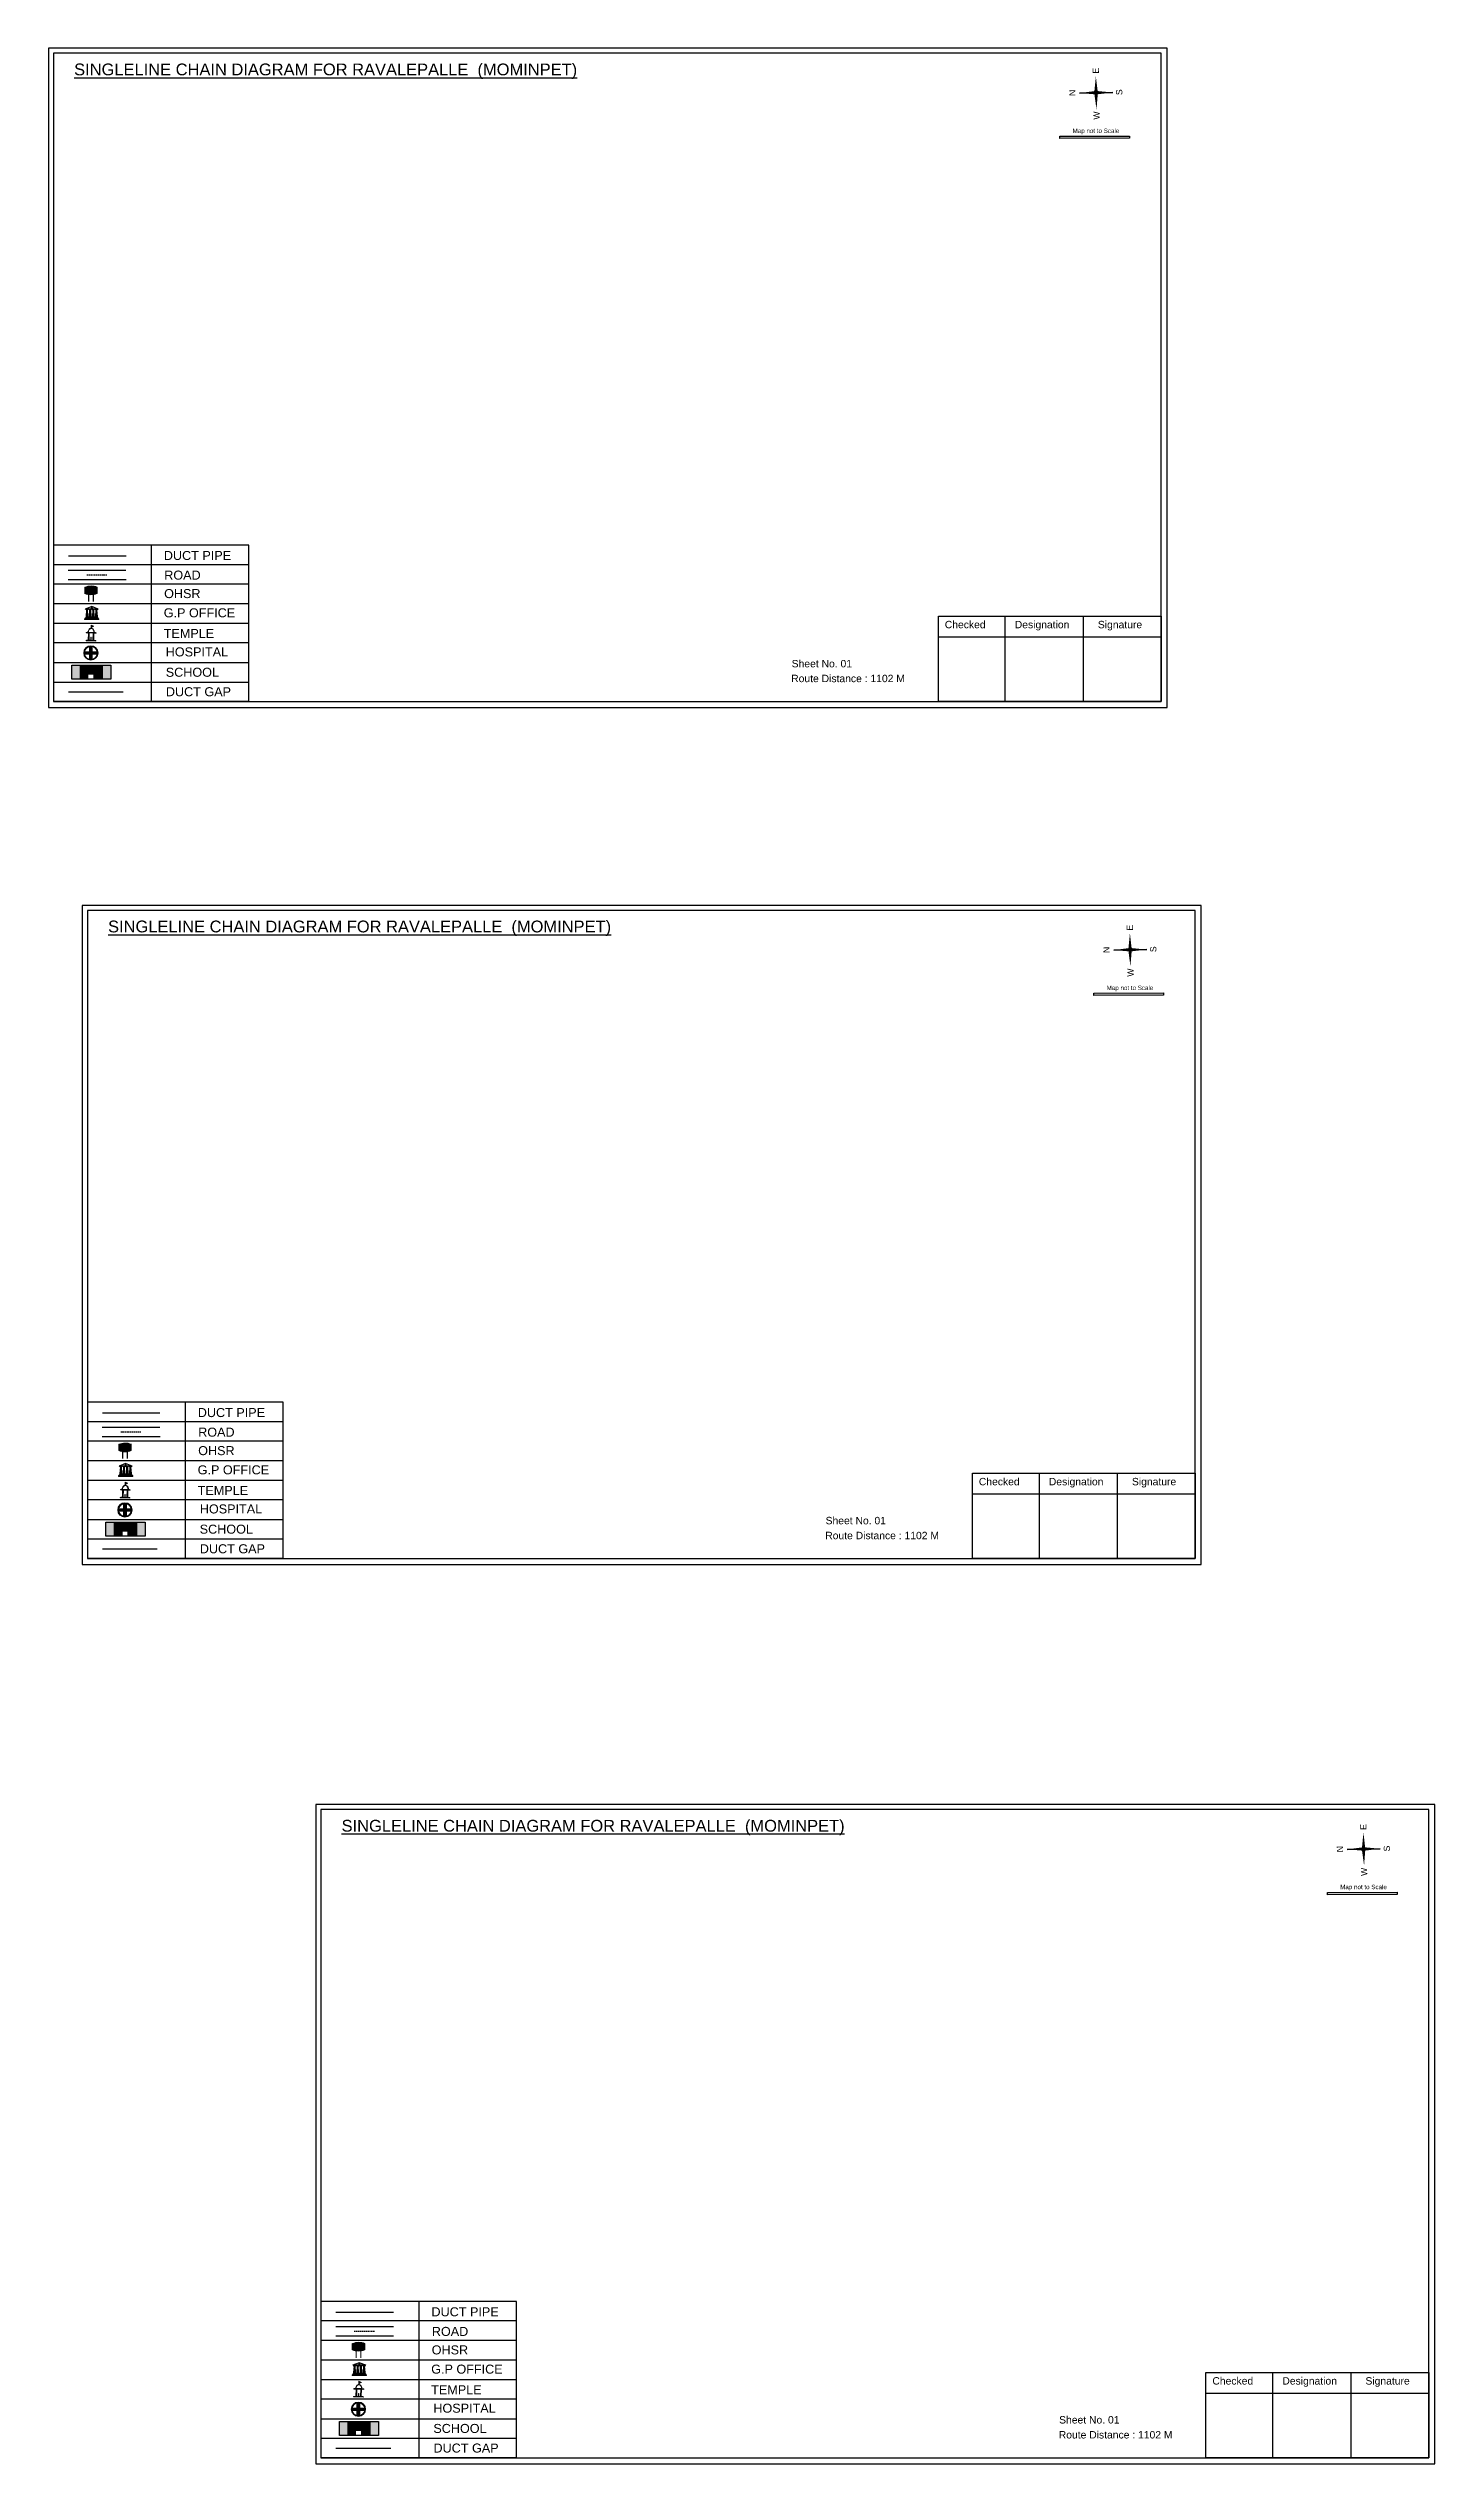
# Model space of a CAD drawing. Header units: inches. Extents: x -117 to 51867, y -12715 to 3423.
# Drawn here: x 18993 to 20096, y -9929 to -8007 of the extents above; entities that cross this region are included whole.
import ezdxf

# ---------------------------------------------------------------- set-up
doc = ezdxf.new("R2010")
doc.units = ezdxf.units.IN
doc.header["$MEASUREMENT"] = 0
doc.linetypes.add('DASHEDX2', pattern=[1.5, 1, -0.5])
doc.layers.add('LANDMARK', color=7, linetype='Continuous')
doc.layers.add('OHT', color=7, linetype='Continuous')
doc.styles.get("Standard").update_dxf_attribs({"font": 'arial.ttf'})

# ---------------------------------------------------------------- blocks, each defined once
blk = doc.blocks.new('OHT')
at = {"linetype": 'Continuous', "lineweight": 0, "true_color": 0x0ffffc}
blk.add_hatch(color=4, dxfattribs=at).paths.add_polyline_path([(0.01, 1), (0, 1, 0.101323), (-0.4, 0.92), (-0.4, 0.52, 0.194075), (0.4, 0.52), (0.4, 0.92, 0.097877)])
at = {"color": 4, "linetype": 'Continuous', "lineweight": 0, "true_color": 0x0ffffc, "flags": 128}
for points in [[(-0.4, 0.52), (-0.4, 0.92)], [(0.4, 0.52), (0.4, 0.92)]]:
    blk.add_lwpolyline(points, dxfattribs=at)
at = {"color": 4, "linetype": 'Continuous', "lineweight": 0, "true_color": 0x0ffffc, "const_width": 0.075, "flags": 128}
for points in [[(-0.15, 0), (-0.15, 0.48)], [(0.15, 0), (0.15, 0.47)]]:
    blk.add_lwpolyline(points, dxfattribs=at)
at = {"color": 4, "linetype": 'Continuous', "lineweight": 0, "true_color": 0x0ffffc}
for centre, radius, start, end in [((0.01, -0.02), 1.02, 67.3109, 113.4711), ((0, 1.51), 1.07, 247.7682, 291.7007)]:
    blk.add_arc(centre, radius, start, end, dxfattribs=at)
blk = doc.blocks.new('Government_Office')
at = {"linetype": 'Continuous', "lineweight": 0, "true_color": 0xff0000}
for points in [[(-0.5, 0.05), (0.5, 0.05), (0.5, 0), (-0.5, 0)], [(-0.45, 0.08), (-0.45, 0.12), (0.45, 0.12), (0.45, 0.08)], [(-0.4, 0.14), (-0.4, 0.18), (0.4, 0.18), (0.4, 0.14)]]:
    blk.add_hatch(color=1, dxfattribs=at).paths.add_polyline_path(points)
h = blk.add_hatch(color=1, dxfattribs=at)
h.paths.add_polyline_path([(0.44, 0.72), (0.45, 0.75), (0, 0.93), (-0.45, 0.75), (-0.44, 0.72)])
h.paths.add_polyline_path([(0.36, 0.75), (-0.36, 0.75), (0, 0.9)], flags=16)
h.paths.add_polyline_path([(0, 0.78, -1), (0, 0.87, -1)], flags=0)
h = blk.add_hatch(color=1, dxfattribs=at)
edge = h.paths.add_edge_path()
edge.add_line((-0.27, 0.2), (-0.3, 0.68))
edge.add_line((-0.3, 0.68), (-0.29, 0.68))
edge.add_arc((-0.28, 0.69), 0.0176, 225.304, 441.5659)
edge.add_line((-0.28, 0.7), (-0.39, 0.7))
edge.add_arc((-0.39, 0.69), 0.0176, 98.4341, 314.696)
edge.add_line((-0.38, 0.68), (-0.37, 0.68))
edge.add_line((-0.37, 0.68), (-0.4, 0.2))
edge.add_line((-0.4, 0.2), (-0.27, 0.2))
h = blk.add_hatch(color=1, dxfattribs=at)
edge = h.paths.add_edge_path()
edge.add_line((-0.05, 0.2), (-0.07, 0.68))
edge.add_line((-0.07, 0.68), (-0.07, 0.68))
edge.add_arc((-0.05, 0.69), 0.0176, 225.304, 441.5659)
edge.add_line((-0.05, 0.7), (-0.17, 0.7))
edge.add_arc((-0.17, 0.69), 0.0176, 98.4341, 314.696)
edge.add_line((-0.16, 0.68), (-0.15, 0.68))
edge.add_line((-0.15, 0.68), (-0.18, 0.2))
edge.add_line((-0.18, 0.2), (-0.05, 0.2))
h = blk.add_hatch(color=1, dxfattribs=at)
edge = h.paths.add_edge_path()
edge.add_arc((0, 0.83), 0.0467, 90, 270)
edge.add_arc((0, 0.83), 0.0467, 270, 450)
h = blk.add_hatch(color=1, dxfattribs=at)
edge = h.paths.add_edge_path()
edge.add_line((0.18, 0.2), (0.15, 0.68))
edge.add_line((0.15, 0.68), (0.16, 0.68))
edge.add_arc((0.17, 0.69), 0.0176, 225.304, 441.5659)
edge.add_line((0.17, 0.7), (0.05, 0.7))
edge.add_arc((0.05, 0.69), 0.0176, 98.4341, 314.696)
edge.add_line((0.07, 0.68), (0.07, 0.68))
edge.add_line((0.07, 0.68), (0.05, 0.2))
edge.add_line((0.05, 0.2), (0.18, 0.2))
h = blk.add_hatch(color=1, dxfattribs=at)
edge = h.paths.add_edge_path()
edge.add_line((0.4, 0.2), (0.37, 0.68))
edge.add_line((0.37, 0.68), (0.38, 0.68))
edge.add_arc((0.39, 0.69), 0.0176, 225.304, 441.5659)
edge.add_line((0.4, 0.7), (0.28, 0.7))
edge.add_arc((0.28, 0.69), 0.0176, 98.4341, 314.696)
edge.add_line((0.29, 0.68), (0.3, 0.68))
edge.add_line((0.3, 0.68), (0.27, 0.2))
edge.add_line((0.27, 0.2), (0.4, 0.2))
at = {"color": 1, "linetype": 'Continuous', "lineweight": 0, "true_color": 0xff0000, "flags": 128}
for points in [[(-0.5, 0.05), (0.5, 0.05), (0.5, 0), (-0.5, 0)], [(-0.45, 0.75), (-0.44, 0.72), (0.44, 0.72), (0.45, 0.75), (0, 0.93)], [(-0.45, 0.08), (-0.45, 0.12), (0.45, 0.12), (0.45, 0.08)], [(-0.4, 0.14), (-0.4, 0.18), (0.4, 0.18), (0.4, 0.14)], [(-0.36, 0.75), (0.36, 0.75), (0, 0.9)]]:
    blk.add_lwpolyline(points, close=True, dxfattribs=at)
for points in [[(-0.27, 0.2), (-0.3, 0.68), (-0.29, 0.68, 1.379694), (-0.28, 0.7), (-0.39, 0.7, 1.379694), (-0.38, 0.68), (-0.37, 0.68), (-0.4, 0.2)], [(-0.05, 0.2), (-0.07, 0.68), (-0.07, 0.68, 1.379694), (-0.05, 0.7), (-0.17, 0.7, 1.379694), (-0.16, 0.68), (-0.15, 0.68), (-0.18, 0.2)], [(0, 0.87, 1), (0, 0.78, 1)], [(0.18, 0.2), (0.15, 0.68), (0.16, 0.68, 1.379694), (0.17, 0.7), (0.05, 0.7, 1.379694), (0.07, 0.68), (0.07, 0.68), (0.05, 0.2)], [(0.4, 0.2), (0.37, 0.68), (0.38, 0.68, 1.379694), (0.4, 0.7), (0.28, 0.7, 1.379694), (0.29, 0.68), (0.3, 0.68), (0.27, 0.2)]]:
    blk.add_lwpolyline(points, format="xyb", close=True, dxfattribs=at)
blk = doc.blocks.new('Temple')
at = {"linetype": 'Continuous', "lineweight": 0, "true_color": 0xff0000}
h = blk.add_hatch(color=1, dxfattribs=at)
edge = h.paths.add_edge_path()
edge.add_line((0.17, 0.49), (0.22, 0.49))
edge.add_line((0.22, 0.49), (0.22, 0.5))
edge.add_line((0.22, 0.5), (0.31, 0.5))
edge.add_line((0.31, 0.5), (0.31, 0.53))
edge.add_line((0.31, 0.53), (0.26, 0.53))
edge.add_line((0.26, 0.53), (0.26, 0.54))
edge.add_line((0.26, 0.54), (0.2, 0.54))
edge.add_spline(control_points=[(0.2, 0.54), (0.2, 0.59), (0.19, 0.64), (0.14, 0.74), (0.09, 0.79), (0.03, 0.8), (0.02, 0.81), (0.01, 0.81)], knot_values=[4.712389, 4.712389, 4.712389, 4.712389, 5.278166, 5.278166, 6.117402, 6.117402, 6.223801, 6.223801, 6.223801, 6.223801], degree=3, periodic=0)
edge.add_line((0.01, 0.81), (0.01, 0.79))
edge.add_line((0.01, 0.79), (-0.01, 0.79))
edge.add_line((-0.01, 0.79), (-0.01, 0.81))
edge.add_spline(control_points=[(-0.01, 0.81), (-0.05, 0.8), (-0.1, 0.78), (-0.17, 0.7), (-0.2, 0.63), (-0.2, 0.55), (-0.2, 0.55), (-0.2, 0.54)], knot_values=[6.343965, 6.343965, 6.343965, 6.343965, 6.956638, 6.956638, 7.795874, 7.795874, 7.853982, 7.853982, 7.853982, 7.853982], degree=3, periodic=0)
edge.add_line((-0.2, 0.54), (-0.26, 0.54))
edge.add_line((-0.26, 0.54), (-0.26, 0.53))
edge.add_line((-0.26, 0.53), (-0.31, 0.53))
edge.add_line((-0.31, 0.53), (-0.31, 0.5))
edge.add_line((-0.31, 0.5), (-0.22, 0.5))
edge.add_line((-0.22, 0.5), (-0.22, 0.49))
edge.add_line((-0.22, 0.49), (-0.17, 0.49))
edge.add_line((-0.17, 0.49), (-0.17, 0.07))
edge.add_arc((-0.2, 0.07), 0.03, -90, 0, ccw=False)
edge.add_line((-0.2, 0.04), (-0.26, 0.04))
edge.add_line((-0.26, 0.04), (-0.26, 0.03))
edge.add_line((-0.26, 0.03), (-0.31, 0.03))
edge.add_line((-0.31, 0.03), (-0.31, 0))
edge.add_line((-0.31, 0), (0.31, 0))
edge.add_line((0.31, 0), (0.31, 0.03))
edge.add_line((0.31, 0.03), (0.26, 0.03))
edge.add_line((0.26, 0.03), (0.26, 0.04))
edge.add_line((0.26, 0.04), (0.2, 0.04))
edge.add_arc((0.2, 0.07), 0.03, 180, 270, ccw=False)
edge.add_line((0.17, 0.07), (0.17, 0.49))
h.paths.add_polyline_path([(0.12, 0.07, -0.414214), (0.1, 0.04), (0.05, 0.04), (0.05, 0.03), (-0.05, 0.03), (-0.05, 0.04), (-0.1, 0.04, -0.414214), (-0.12, 0.07), (-0.12, 0.5), (0.12, 0.5)], flags=16)
edge = h.paths.add_edge_path(flags=16)
edge.add_ellipse((0, 0.54), major_axis=(0, 0.242), ratio=0.722808, start_angle=270, end_angle=450, ccw=False)
edge.add_line((0.17, 0.54), (-0.17, 0.54))
h.paths.add_polyline_path([(0.01, 0.23), (0.01, 0.07), (-0.01, 0.07), (-0.01, 0.23)], flags=0)
at = {"linetype": 'Continuous', "lineweight": 0, "true_color": 0xe66000}
blk.add_hatch(color=32, dxfattribs=at).paths.add_polyline_path([(-0.01, 1), (0.15, 0.93), (0, 0.85)])
at = {"linetype": 'Continuous', "lineweight": 0, "true_color": 0xff0000}
h = blk.add_hatch(color=1, dxfattribs=at)
edge = h.paths.add_edge_path()
edge.add_line((0.01, 0.86), (0, 0.85))
edge.add_line((0, 0.85), (0, 0.93))
edge.add_line((0, 0.93), (-0.01, 0.93))
edge.add_line((-0.01, 0.93), (-0.01, 0.81))
edge.add_spline(control_points=[(-0.01, 0.81), (0, 0.81), (0, 0.81), (0.01, 0.81)], knot_values=[6.223801, 6.223801, 6.223801, 6.223801, 6.343965, 6.343965, 6.343965, 6.343965], degree=3, periodic=0)
edge.add_line((0.01, 0.81), (0.01, 0.86))
h = blk.add_hatch(color=1, dxfattribs=at)
edge = h.paths.add_edge_path()
edge.add_line((0.01, 0.79), (0.01, 0.81))
edge.add_spline(control_points=[(0.01, 0.81), (0, 0.81), (0, 0.81), (-0.01, 0.81)], knot_values=[6.223801, 6.223801, 6.223801, 6.223801, 6.343965, 6.343965, 6.343965, 6.343965], degree=3, periodic=0)
edge.add_line((-0.01, 0.81), (-0.01, 0.79))
edge.add_line((-0.01, 0.79), (0.01, 0.79))
at = {"color": 1, "linetype": 'Continuous', "lineweight": 0, "true_color": 0xff0000, "flags": 128}
blk.add_lwpolyline([(0.2, 0.54), (0.26, 0.54), (0.26, 0.53), (0.31, 0.53), (0.31, 0.5), (0.22, 0.5), (0.22, 0.49), (0.17, 0.49), (0.17, 0.07, 0.414214), (0.2, 0.04), (0.26, 0.04), (0.26, 0.03), (0.31, 0.03), (0.31, 0), (-0.31, 0), (-0.31, 0.03), (-0.26, 0.03), (-0.26, 0.04), (-0.2, 0.04, 0.414214), (-0.17, 0.07), (-0.17, 0.49), (-0.22, 0.49), (-0.22, 0.5), (-0.31, 0.5), (-0.31, 0.53), (-0.26, 0.53), (-0.26, 0.54), (-0.2, 0.54)], format="xyb", dxfattribs=at)
blk.add_lwpolyline([(-0.17, 0.54), (0.17, 0.54)], dxfattribs=at)
blk.add_lwpolyline([(0.12, 0.5), (0.12, 0.07, -0.414214), (0.1, 0.04), (0.05, 0.04), (0.05, 0.03), (-0.05, 0.03), (-0.05, 0.04), (-0.1, 0.04, -0.414214), (-0.12, 0.07), (-0.12, 0.5)], format="xyb", close=True, dxfattribs=at)
at = {"color": 32, "linetype": 'Continuous', "lineweight": 0, "true_color": 0xe66000, "flags": 128}
blk.add_lwpolyline([(-0.01, 1), (0.15, 0.93), (0, 0.85), (-0.01, 1)], dxfattribs=at)
at = {"color": 1, "linetype": 'Continuous', "lineweight": 0, "true_color": 0xff0000, "flags": 128}
for points in [[(0.01, 0.93), (-0.01, 0.93), (-0.01, 0.79), (0.01, 0.79)], [(0.01, 0.23), (-0.01, 0.23), (-0.01, 0.07), (0.01, 0.07)]]:
    blk.add_lwpolyline(points, close=True, dxfattribs=at)
at = {"color": 1, "linetype": 'Continuous', "lineweight": 0, "true_color": 0xff0000}
blk.add_ellipse((0, 0.54), major_axis=(0, 0.242), ratio=0.722808, start_param=4.712389, end_param=7.853982, dxfattribs=at)
blk.add_open_spline([(0.2, 0.54), (0.2, 0.59), (0.19, 0.64), (0.14, 0.74), (0.09, 0.79), (-0.02, 0.82), (-0.08, 0.79), (-0.17, 0.7), (-0.2, 0.63), (-0.2, 0.55), (-0.2, 0.55), (-0.2, 0.54)], degree=3, knots=[4.712389, 4.712389, 4.712389, 4.712389, 5.278166, 5.278166, 6.117402, 6.117402, 6.956638, 6.956638, 7.795874, 7.795874, 7.853982, 7.853982, 7.853982, 7.853982], dxfattribs=at)
blk = doc.blocks.new('*U70')
at = {"color": 0, "linetype": 'DASHEDX2', "transparency": 16777216}
blk.add_line((-8.2, 0), (8, 0), dxfattribs=at)
blk = doc.blocks.new('Hospital')
at = {"linetype": 'Continuous', "lineweight": 0, "true_color": 0x000000}
h = blk.add_hatch(color=18, dxfattribs=at)
h.paths.add_polyline_path([(-0.5, 0, 1), (0.5, 0, 1)])
h.paths.add_polyline_path([(0.45, 0, -1), (-0.45, 0, -1)], flags=16)
at = {"linetype": 'Continuous', "true_color": 0xff0000}
blk.add_hatch(color=1, dxfattribs=at).paths.add_polyline_path([(-0.39, 0.08), (-0.08, 0.08), (-0.08, 0.39), (0.08, 0.39), (0.08, 0.08), (0.39, 0.08), (0.39, -0.08), (0.08, -0.08), (0.08, -0.39), (-0.08, -0.39), (-0.08, -0.08), (-0.39, -0.08)])
at = {"color": 1, "linetype": 'Continuous', "true_color": 0xff0000, "flags": 128}
blk.add_lwpolyline([(-0.39, 0.08), (-0.08, 0.08), (-0.08, 0.39), (0.08, 0.39), (0.08, 0.08), (0.39, 0.08), (0.39, -0.08), (0.08, -0.08), (0.08, -0.39), (-0.08, -0.39), (-0.08, -0.08), (-0.39, -0.08)], close=True, dxfattribs=at)
at = {"color": 18, "linetype": 'Continuous', "lineweight": 0, "true_color": 0x000000}
for radius in [0.5, 0.446]:
    blk.add_circle((0, 0), radius, dxfattribs=at)
blk = doc.blocks.new('*U72')
at = {"color": 0, "linetype": 'DASHEDX2', "transparency": 16777216}
blk.add_line((-8.2, 0), (8, 0), dxfattribs=at)
blk = doc.blocks.new('*U74')
at = {"color": 0, "linetype": 'DASHEDX2', "transparency": 16777216}
blk.add_line((-8.2, 0), (8, 0), dxfattribs=at)

msp = doc.modelspace()

# ---------------------------------------------------------------- hatches: boundary and pattern name
at = {"true_color": 0x0093dd}
h = msp.add_hatch(color=142, dxfattribs=at)
h.dxf.hatch_style = 1
h.paths.add_polyline_path([(19797.6, -8076.8), (19797.6, -8078.6), (19853.1, -8078.5), (19853.1, -8076.7)])
at = {"true_color": 0xc8c92d}
h = msp.add_hatch(color=52, dxfattribs=at)
h.dxf.hatch_style = 1
h.paths.add_polyline_path([(19017.8, -8497.7), (19011.7, -8497.7), (19011.7, -8508.8), (19017.8, -8508.8)])
h.paths.add_polyline_path([(19042.7, -8497.7), (19036.5, -8497.7), (19036.5, -8508.8), (19042.7, -8508.8)])
at = {"true_color": 0x293189}
h = msp.add_hatch(color=177, dxfattribs=at)
h.dxf.hatch_style = 1
h.paths.add_polyline_path([(19036.5, -8497.7), (19017.8, -8497.7), (19017.8, -8508.8), (19024.8, -8508.8), (19024.8, -8505.2), (19028.7, -8505.2), (19028.7, -8508.8), (19036.5, -8508.8)])
h.paths.add_polyline_path([(19020.5, -8500.2), (19019.1, -8500.2), (19019.1, -8498.9), (19020.5, -8498.9)], flags=16)
h.paths.add_polyline_path([(19033.4, -8500.2), (19033.4, -8498.9), (19034.7, -8498.9), (19034.7, -8500.2)], flags=16)
at = {"true_color": 0x0093dd}
h = msp.add_hatch(color=142, dxfattribs=at)
h.dxf.hatch_style = 1
h.paths.add_polyline_path([(19824.7, -8758.8), (19824.7, -8760.6), (19880.2, -8760.5), (19880.2, -8758.6)])
at = {"true_color": 0xc8c92d}
h = msp.add_hatch(color=52, dxfattribs=at)
h.dxf.hatch_style = 1
h.paths.add_polyline_path([(19044.9, -9179.7), (19038.7, -9179.7), (19038.7, -9190.8), (19044.9, -9190.8)])
h.paths.add_polyline_path([(19069.7, -9179.7), (19063.6, -9179.7), (19063.6, -9190.8), (19069.7, -9190.8)])
at = {"true_color": 0x293189}
h = msp.add_hatch(color=177, dxfattribs=at)
h.dxf.hatch_style = 1
h.paths.add_polyline_path([(19063.6, -9179.7), (19044.9, -9179.7), (19044.9, -9190.8), (19051.9, -9190.8), (19051.9, -9187.2), (19055.7, -9187.2), (19055.7, -9190.8), (19063.6, -9190.8)])
h.paths.add_polyline_path([(19047.5, -9182.2), (19046.2, -9182.2), (19046.2, -9180.9), (19047.5, -9180.9)], flags=16)
h.paths.add_polyline_path([(19060.4, -9182.2), (19060.4, -9180.9), (19061.8, -9180.9), (19061.8, -9182.2)], flags=16)
at = {"true_color": 0x0093dd}
h = msp.add_hatch(color=142, dxfattribs=at)
h.dxf.hatch_style = 1
h.paths.add_polyline_path([(20010.5, -9474.3), (20010.5, -9476.2), (20066, -9476.1), (20066, -9474.2)])
at = {"true_color": 0xc8c92d}
h = msp.add_hatch(color=52, dxfattribs=at)
h.dxf.hatch_style = 1
h.paths.add_polyline_path([(19230.7, -9895.3), (19224.5, -9895.3), (19224.5, -9906.4), (19230.7, -9906.4)])
h.paths.add_polyline_path([(19255.5, -9895.3), (19249.4, -9895.3), (19249.4, -9906.4), (19255.5, -9906.4)])
at = {"true_color": 0x293189}
h = msp.add_hatch(color=177, dxfattribs=at)
h.dxf.hatch_style = 1
h.paths.add_polyline_path([(19249.4, -9895.3), (19230.7, -9895.3), (19230.7, -9906.4), (19237.7, -9906.4), (19237.7, -9902.7), (19241.6, -9902.7), (19241.6, -9906.4), (19249.4, -9906.4)])
h.paths.add_polyline_path([(19233.4, -9897.8), (19232, -9897.8), (19232, -9896.5), (19233.4, -9896.5)], flags=16)
h.paths.add_polyline_path([(19246.2, -9897.8), (19246.2, -9896.5), (19247.6, -9896.5), (19247.6, -9897.8)], flags=16)

# ---------------------------------------------------------------- linework, layer by layer
for p, q in [((19839.7, -8042.1), (19813.4, -8042.5)), ((19813.4, -8042.5), (19839.7, -8042.1)), ((19839.7, -8042.1), (19813.4, -8042.5)), ((19826.6, -8042.3), (19839.7, -8042.1)), ((18997, -8402.3), (18997, -8525.5)), ((19152.5, -8417.8), (18997, -8417.8)), ((19074.7, -8402.3), (19074.7, -8526.7)), ((19152.5, -8433.4), (18997, -8433.4)), ((19008.6, -8422.1), (19054.5, -8422.1)), ((19008.6, -8429.6), (19054.8, -8429.6)), ((19152.5, -8448.9), (18997, -8448.9)), ((19152.5, -8464.5), (18997, -8464.5)), ((19152.5, -8480), (18997, -8480)), ((18997, -8495.6), (19152.5, -8495.6)), ((18997, -8511.2), (19152.5, -8511.2)), ((18997, -8525.5), (18997, -8526.7)), ((18997, -8525.7), (18997, -8526.7)), ((19152.5, -8526.7), (18997, -8526.7)), ((19866.8, -8724.1), (19840.5, -8724.5)), ((19840.5, -8724.5), (19866.8, -8724.1)), ((19866.8, -8724.1), (19840.5, -8724.5)), ((19853.6, -8724.3), (19866.8, -8724.1)), ((19024, -9084.3), (19024, -9207.5)), ((19101.8, -9084.3), (19101.8, -9208.7)), ((19179.6, -9099.8), (19024, -9099.8)), ((19035.7, -9104.1), (19081.6, -9104.1)), ((19179.6, -9115.4), (19024, -9115.4)), ((19035.7, -9111.6), (19081.8, -9111.6)), ((19179.6, -9130.9), (19024, -9130.9)), ((19179.6, -9146.5), (19024, -9146.5)), ((19179.6, -9162), (19024, -9162)), ((19024, -9177.6), (19179.6, -9177.6)), ((19024, -9193.1), (19179.6, -9193.1)), ((19024, -9207.5), (19024, -9208.7)), ((19024, -9207.7), (19024, -9208.7)), ((19179.6, -9208.7), (19024, -9208.7)), ((20052.6, -9439.6), (20026.3, -9440.1)), ((20026.3, -9440.1), (20052.6, -9439.6)), ((20052.6, -9439.6), (20026.3, -9440.1)), ((20039.4, -9439.9), (20052.6, -9439.6)), ((19209.8, -9799.8), (19209.8, -9923.1)), ((19287.6, -9799.8), (19287.6, -9924.3)), ((19365.4, -9815.4), (19209.8, -9815.4)), ((19221.5, -9819.7), (19267.4, -9819.7)), ((19365.4, -9831), (19209.8, -9831)), ((19221.5, -9827.2), (19267.6, -9827.2)), ((19365.4, -9846.5), (19209.8, -9846.5)), ((19365.4, -9862.1), (19209.8, -9862.1)), ((19365.4, -9877.6), (19209.8, -9877.6)), ((19209.8, -9893.2), (19365.4, -9893.2)), ((19209.8, -9908.7), (19365.4, -9908.7)), ((19209.8, -9923.1), (19209.8, -9924.3)), ((19209.8, -9923.3), (19209.8, -9924.3)), ((19365.4, -9924.3), (19209.8, -9924.3))]:
    msp.add_line(p, q)
at = {"color": 1}
for p, q in [((19813.4, -8042.5), (19826.6, -8042.3)), ((19840.5, -8724.5), (19853.6, -8724.3)), ((20026.3, -9440.1), (20039.4, -9439.9))]:
    msp.add_line(p, q, dxfattribs=at)
at = {"color": 242, "true_color": 0xcd2027}
for p, q in [((19701.1, -8475.3), (19878.3, -8475.3)), ((19754, -8458.9), (19754, -8526.7)), ((19816.2, -8458.9), (19816.2, -8526.7)), ((19781.1, -9140.8), (19781.1, -9208.7)), ((19843.3, -9140.8), (19843.3, -9208.7)), ((19728.1, -9157.3), (19905.4, -9157.3)), ((19966.9, -9856.4), (19966.9, -9924.3)), ((20029.1, -9856.4), (20029.1, -9924.3)), ((19913.9, -9872.9), (20091.2, -9872.9))]:
    msp.add_line(p, q, dxfattribs=at)
for points in [[(18992.9, -8006.9), (18992.9, -8531.4), (19883, -8531.4), (19883, -8006.9)], [(18997, -8010.9), (18997, -8526.7), (19878.3, -8526.7), (19878.3, -8010.9)], [(19042.7, -8497.7), (19042.7, -8508.8), (19011.7, -8508.8), (19011.7, -8497.7)], [(19020.5, -8498.9), (19020.5, -8500.2), (19019.1, -8500.2), (19019.1, -8498.9)], [(19033.4, -8500.2), (19033.4, -8498.9), (19034.7, -8498.9), (19034.7, -8500.2)], [(19019.9, -8688.9), (19019.9, -9213.4), (19910.1, -9213.4), (19910.1, -8688.9)], [(19024, -8692.9), (19024, -9208.7), (19905.4, -9208.7), (19905.4, -8692.9)], [(19069.8, -9179.7), (19069.8, -9190.8), (19038.7, -9190.8), (19038.7, -9179.7)], [(19047.5, -9180.9), (19047.5, -9182.2), (19046.2, -9182.2), (19046.2, -9180.9)], [(19060.4, -9182.2), (19060.4, -9180.9), (19061.8, -9180.9), (19061.8, -9182.2)], [(19205.7, -9404.5), (19205.7, -9929), (20095.9, -9929), (20095.9, -9404.5)], [(19209.8, -9408.5), (19209.8, -9924.3), (20091.2, -9924.3), (20091.2, -9408.5)], [(19255.6, -9895.3), (19255.6, -9906.4), (19224.5, -9906.4), (19224.5, -9895.3)], [(19233.4, -9896.5), (19233.4, -9897.8), (19232, -9897.8), (19232, -9896.5)], [(19246.2, -9897.8), (19246.2, -9896.5), (19247.6, -9896.5), (19247.6, -9897.8)]]:
    msp.add_lwpolyline(points, close=True)
at = {"color": 142, "true_color": 0x0093dd}
for points in [[(19853.1, -8078.5), (19797.6, -8078.6), (19797.6, -8076.8), (19853.1, -8076.7), (19853.1, -8078.5)], [(19880.2, -8760.5), (19824.7, -8760.6), (19824.7, -8758.8), (19880.2, -8758.6), (19880.2, -8760.5)], [(20066, -9476.1), (20010.5, -9476.2), (20010.5, -9474.3), (20066, -9474.2), (20066, -9476.1)]]:
    msp.add_lwpolyline(points, dxfattribs=at)
for points in [[(19152.5, -8526.7), (19152.5, -8402.3), (18997, -8402.3)], [(19023.5, -8508.8), (19023.5, -8504.7), (19030, -8504.7), (19030, -8508.8)], [(19179.6, -9208.7), (19179.6, -9084.3), (19024, -9084.3)], [(19050.6, -9190.8), (19050.6, -9186.7), (19057.1, -9186.7), (19057.1, -9190.8)], [(19365.4, -9924.3), (19365.4, -9799.8), (19209.8, -9799.8)], [(19236.4, -9906.4), (19236.4, -9902.3), (19242.9, -9902.3), (19242.9, -9906.4)]]:
    msp.add_lwpolyline(points)
at = {"color": 242, "true_color": 0xcd2027}
for points in [[(19878.3, -8526.7), (19701.1, -8526.7), (19701.1, -8458.9), (19878.3, -8458.9)], [(19905.4, -9208.7), (19728.1, -9208.7), (19728.1, -9140.8), (19905.4, -9140.8)], [(20091.2, -9924.3), (19913.9, -9924.3), (19913.9, -9856.4), (20091.2, -9856.4)]]:
    msp.add_lwpolyline(points, close=True, dxfattribs=at)
for points in [[(19827.9, -8042.3), (19825, -8042.3), (19826.3, -8029.2)], [(19827.9, -8042.3), (19825, -8042.3), (19826.3, -8029.2)], [(19827.9, -8042.3), (19825, -8042.3), (19826.8, -8055.5)], [(19827.9, -8042.3), (19825, -8042.3), (19826.8, -8055.5)], [(19826.6, -8043.6), (19826.5, -8040.8), (19839.7, -8042.1)], [(19826.6, -8043.6), (19826.5, -8040.8), (19839.7, -8042.1)], [(19854.9, -8724.3), (19852.1, -8724.3), (19853.4, -8711.1)], [(19854.9, -8724.3), (19852.1, -8724.3), (19853.4, -8711.1)], [(19854.9, -8724.3), (19852.1, -8724.3), (19853.8, -8737.4)], [(19854.9, -8724.3), (19852.1, -8724.3), (19853.8, -8737.4)], [(19853.6, -8725.6), (19853.6, -8722.8), (19866.8, -8724.1)], [(19853.6, -8725.6), (19853.6, -8722.8), (19866.8, -8724.1)], [(20040.7, -9439.8), (20037.9, -9439.9), (20039.2, -9426.7)], [(20040.7, -9439.8), (20037.9, -9439.9), (20039.2, -9426.7)], [(20040.7, -9439.8), (20037.9, -9439.9), (20039.7, -9453)], [(20040.7, -9439.8), (20037.9, -9439.9), (20039.7, -9453)], [(20039.5, -9441.2), (20039.4, -9438.4), (20052.6, -9439.6)], [(20039.5, -9441.2), (20039.4, -9438.4), (20052.6, -9439.6)]]:
    msp.add_solid(points)
at = {"color": 1}
for points in [[(19826.6, -8043.6), (19826.5, -8040.8), (19813.4, -8042.5)], [(19826.6, -8043.6), (19826.5, -8040.8), (19813.4, -8042.5)], [(19853.6, -8725.6), (19853.6, -8722.8), (19840.5, -8724.5)], [(19853.6, -8725.6), (19853.6, -8722.8), (19840.5, -8724.5)], [(20039.5, -9441.2), (20039.4, -9438.4), (20026.3, -9440.1)], [(20039.5, -9441.2), (20039.4, -9438.4), (20026.3, -9440.1)]]:
    msp.add_solid(points, dxfattribs=at)
at = {"layer": 'OHT', "color": 5}
for p, q in [((19008.8, -8410.7), (19054.7, -8410.7)), ((19035.9, -9092.7), (19081.7, -9092.7)), ((19221.7, -9808.3), (19267.6, -9808.3))]:
    msp.add_line(p, q, dxfattribs=at)
at = {"layer": 'OHT', "color": 1}
for p, q in [((19008.8, -8518.9), (19052.4, -8518.9)), ((19035.9, -9200.9), (19079.5, -9200.9)), ((19221.7, -9916.5), (19265.3, -9916.5))]:
    msp.add_line(p, q, dxfattribs=at)

# ---------------------------------------------------------------- block references
at = {"linetype": 'DASHEDX2'}
for name, p in [('*U70', (19031.6, -8425.9)), ('*U72', (19058.7, -9107.9)), ('*U74', (19244.5, -9823.5))]:
    msp.add_blockref(name, p, dxfattribs=at)
at = {"layer": 'LANDMARK'}
for name, p, xscale, yscale, zscale in [('Government_Office', (19027.4, -8461.4), 11.32114773247135, 11.32114773247135, 11.32114773247135), ('Hospital', (19026.7, -8488), 11.41772014427468, 11.41772014427468, 11.41772014427468), ('Government_Office', (19054.4, -9143.3), 11.32114773247135, 11.32114773247135, 11.32114773247135), ('Hospital', (19053.8, -9170), 11.41772014427468, 11.41772014427468, 11.41772014427468), ('Government_Office', (19240.3, -9858.9), 11.32114773247135, 11.32114773247135, 11.32114773247135), ('Hospital', (19239.6, -9885.6), 11.41772014427468, 11.41772014427468, 11.41772014427468)]:
    msp.add_blockref(name, p, dxfattribs=dict(at, xscale=xscale, yscale=yscale, zscale=zscale))
at = {"layer": 'LANDMARK', "xscale": 12.62452535729322, "yscale": 12.62452535729322, "zscale": 12.62452535729322, "rotation": 358.3713438591284}
for p in [(19026.8, -8478.5), (19053.9, -9160.5), (19239.7, -9876)]:
    msp.add_blockref('Temple', p, dxfattribs=at)
at = {"layer": 'OHT', "xscale": 12.45189723782068, "yscale": 12.45189723782068, "zscale": 12.45189723782068}
for p in [(19026.8, -8447.2), (19053.9, -9129.2), (19239.7, -9844.8)]:
    msp.add_blockref('OHT', p, dxfattribs=at)

# ---------------------------------------------------------------- texts
at = {"color": 242, "true_color": 0xcd2027}
for p in [(19013.4, -8028.4), (19040.4, -8710.4), (19226.2, -9426)]:
    msp.add_text('%%USINGLELINE CHAIN DIAGRAM FOR RAVALEPALLE  (MOMINPET)', height=9.375, dxfattribs=at).set_placement(p)
for s, p in [('E', (19828.7, -8027)), ('N', (19810.1, -8044.8)), ('S', (19847.4, -8044.1)), ('W', (19829.4, -8063.6)), ('E', (19855.8, -8709)), ('N', (19837.2, -8726.8)), ('S', (19874.5, -8726.1)), ('W', (19856.4, -8745.6)), ('E', (20041.6, -9424.6)), ('N', (20023, -9442.4)), ('W', (20042.2, -9461.2)), ('S', (20060.3, -9441.7))]:
    msp.add_text(s, height=4.95, rotation=91.0063).set_placement(p)
for s, height, p in [('Map not to Scale', 3.542, (19807.8, -8074.3)), ('DUCT PIPE', 7.18, (19084.8, -8414.1)), ('OHSR', 7.18, (19085, -8444.4)), ('ROAD ', 7.18, (19085.1, -8429.7)), ('G.P OFFICE', 7.18, (19084.7, -8459.7)), ('TEMPLE', 7.18, (19084.7, -8476.1)), ('Checked', 5.89, (19706.1, -8468.4)), ('Designation', 5.886, (19761.8, -8468.4)), ('Signature', 5.89, (19827.9, -8468.4)), ('HOSPITAL', 7.18, (19086.3, -8490.8)), ('Sheet No. 01', 5.886, (19584.3, -8499.5)), ('SCHOOL', 7.18, (19086.3, -8507)), ('Route Distance : 1102 M', 5.886, (19583.9, -8511.3)), ('DUCT GAP', 7.18, (19086.4, -8522.5)), ('Map not to Scale', 3.542, (19834.9, -8756.3)), ('DUCT PIPE', 7.18, (19111.8, -9096.1)), ('ROAD ', 7.18, (19112.1, -9111.7)), ('OHSR', 7.18, (19112.1, -9126.4)), ('G.P OFFICE', 7.18, (19111.7, -9141.7)), ('Checked', 5.89, (19733.2, -9150.4)), ('Designation', 5.886, (19788.9, -9150.4)), ('Signature', 5.89, (19855, -9150.4)), ('TEMPLE', 7.18, (19111.7, -9158.1)), ('HOSPITAL', 7.18, (19113.4, -9172.8)), ('SCHOOL', 7.18, (19113.3, -9188.9)), ('Route Distance : 1102 M', 5.886, (19611, -9193.3)), ('Sheet No. 01', 5.886, (19611.3, -9181.4)), ('DUCT GAP', 7.18, (19113.4, -9204.5)), ('Map not to Scale', 3.542, (20020.7, -9471.8)), ('DUCT PIPE', 7.18, (19297.7, -9811.7)), ('ROAD ', 7.18, (19298, -9827.3)), ('OHSR', 7.18, (19297.9, -9842)), ('G.P OFFICE', 7.18, (19297.5, -9857.3)), ('Checked', 5.89, (19919, -9866)), ('Designation', 5.886, (19974.7, -9866)), ('Signature', 5.89, (20040.8, -9866)), ('TEMPLE', 7.18, (19297.5, -9873.7)), ('SCHOOL', 7.18, (19299.2, -9904.5)), ('HOSPITAL', 7.18, (19299.2, -9888.4)), ('Sheet No. 01', 5.886, (19797.1, -9897)), ('DUCT GAP', 7.18, (19299.3, -9920.1)), ('Route Distance : 1102 M', 5.886, (19796.8, -9908.9))]:
    msp.add_text(s, height=height).set_placement(p)

doc.saveas('drawing.dxf')
